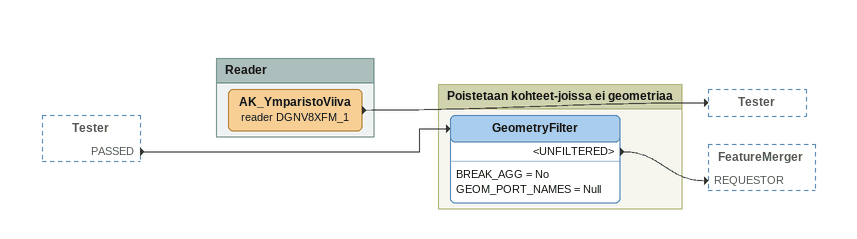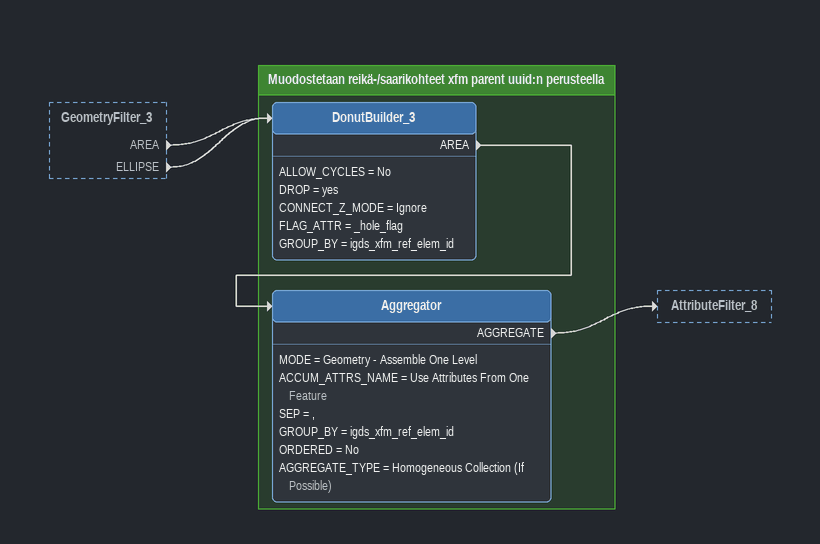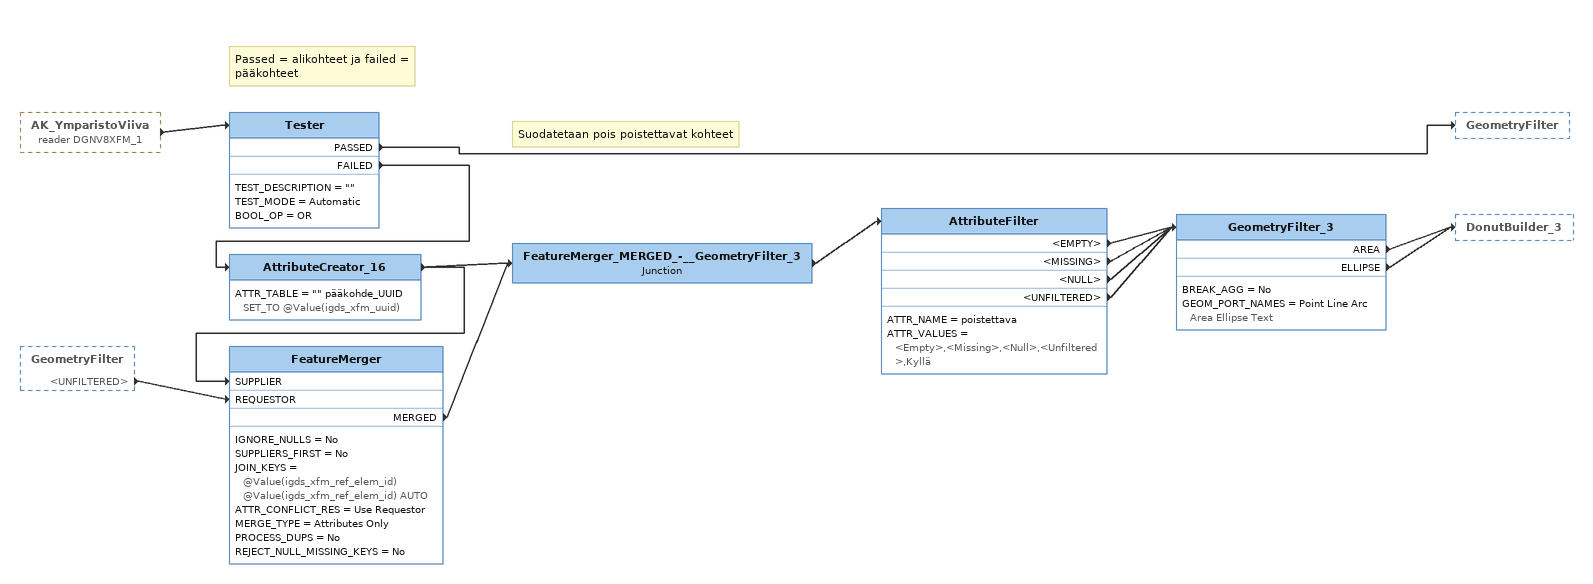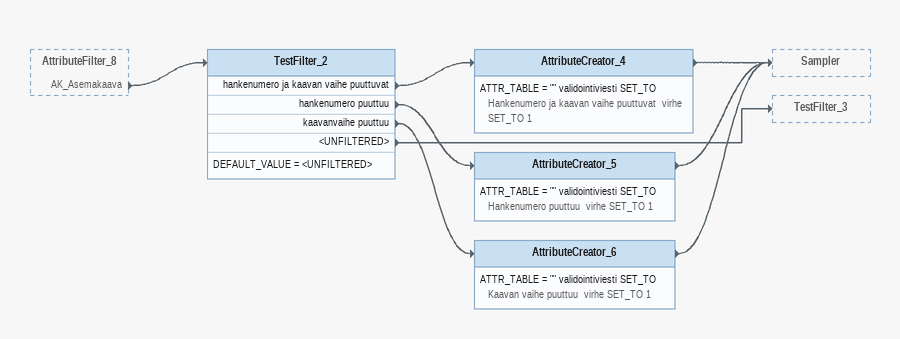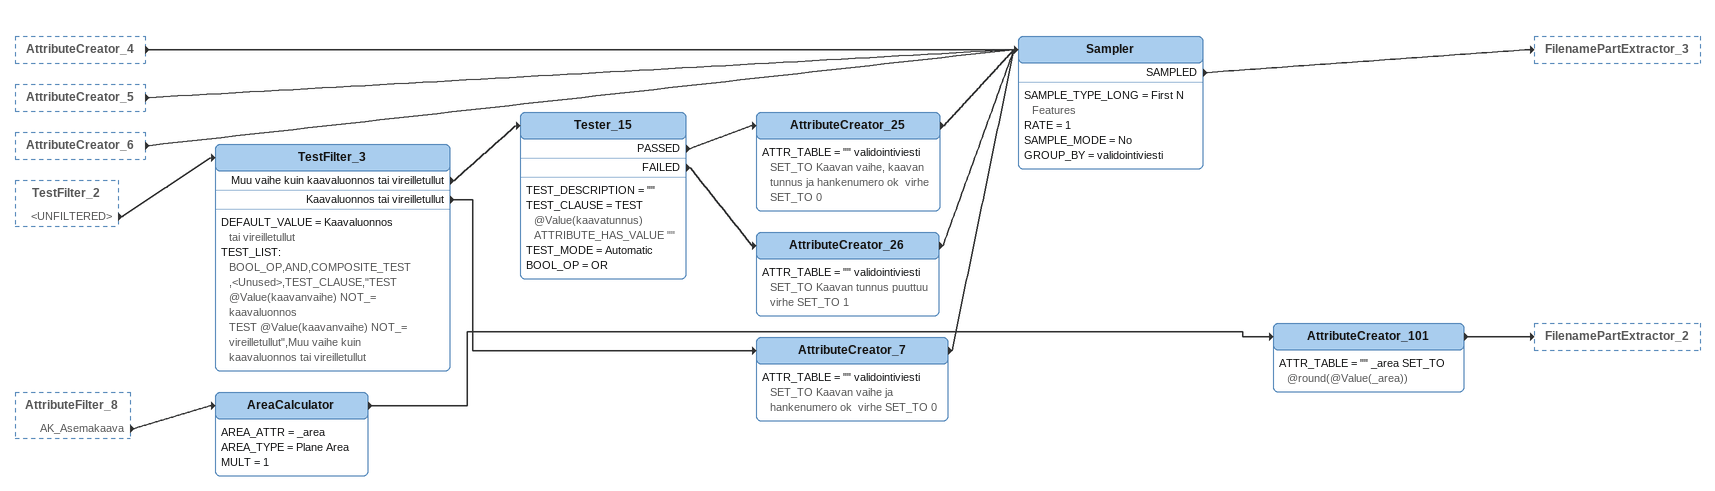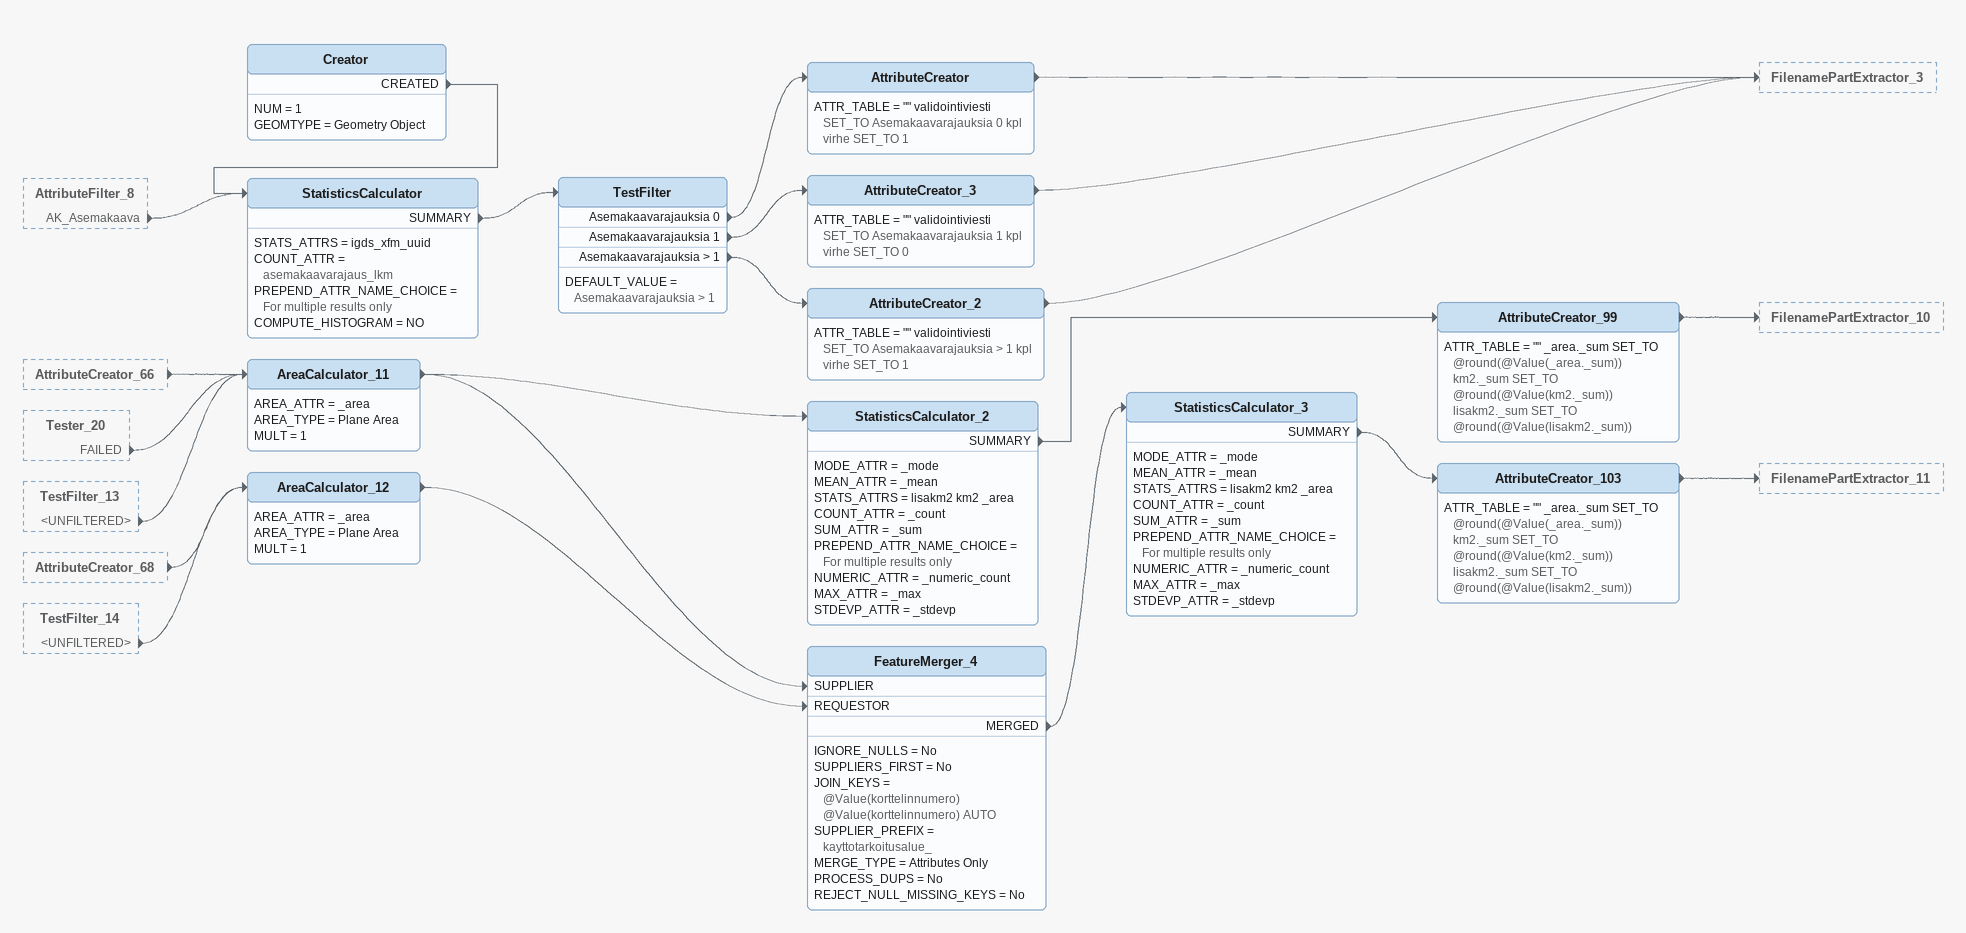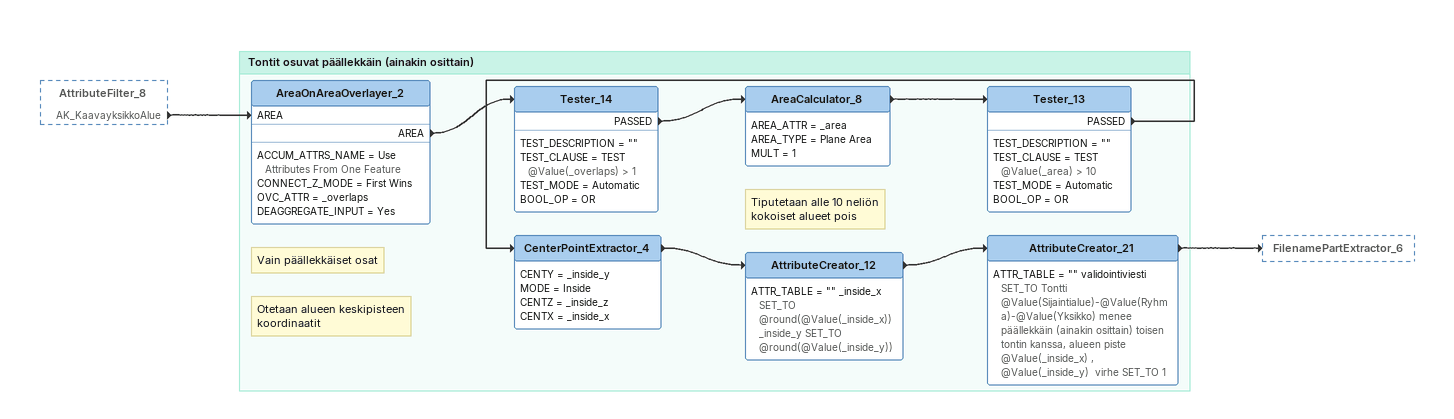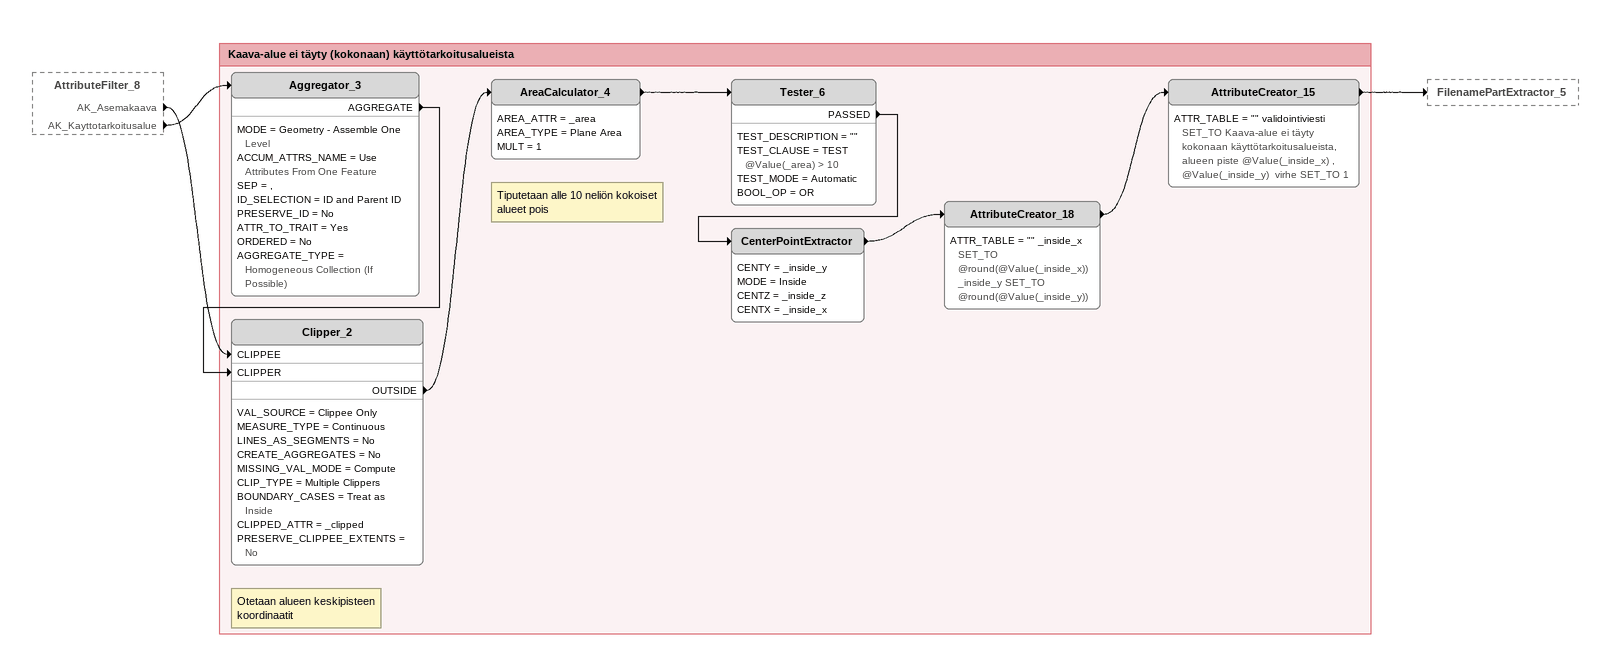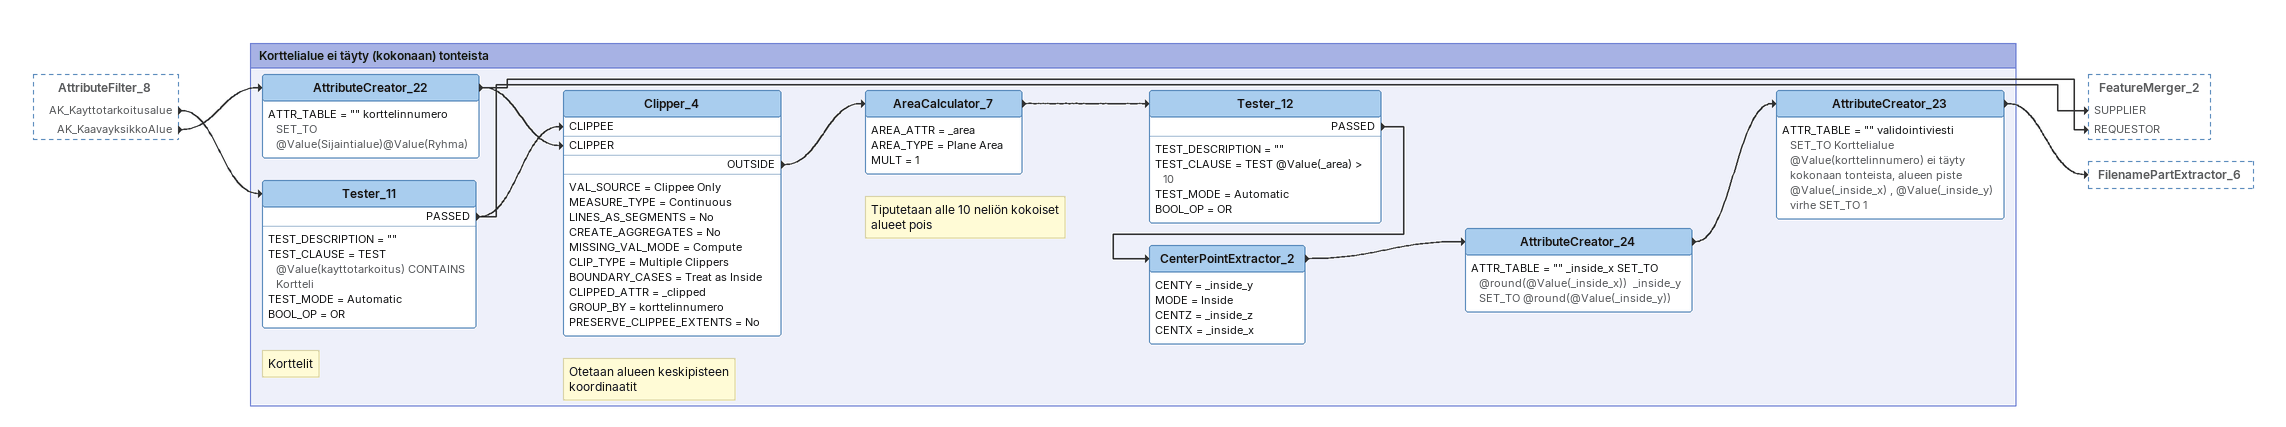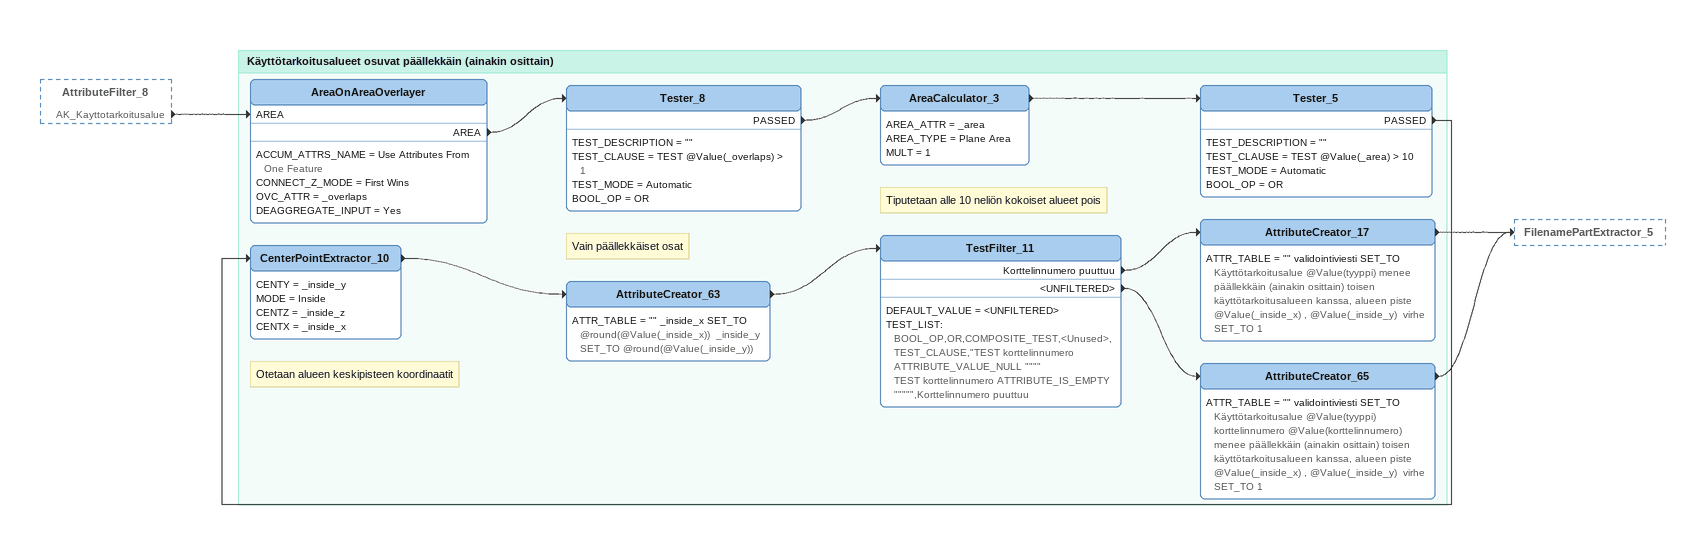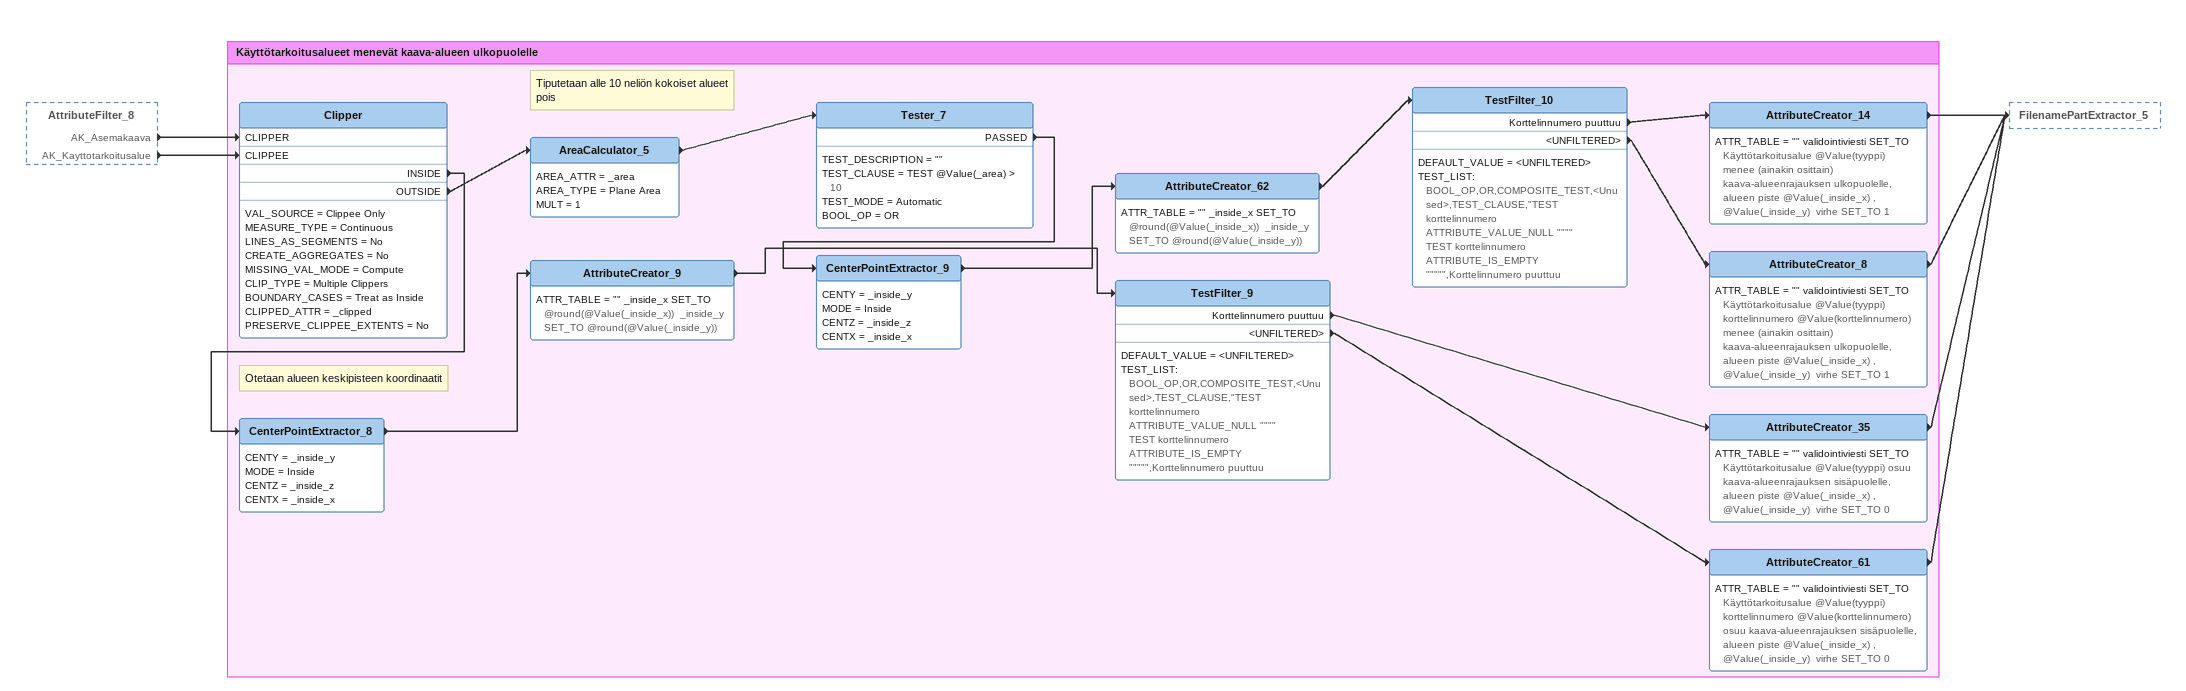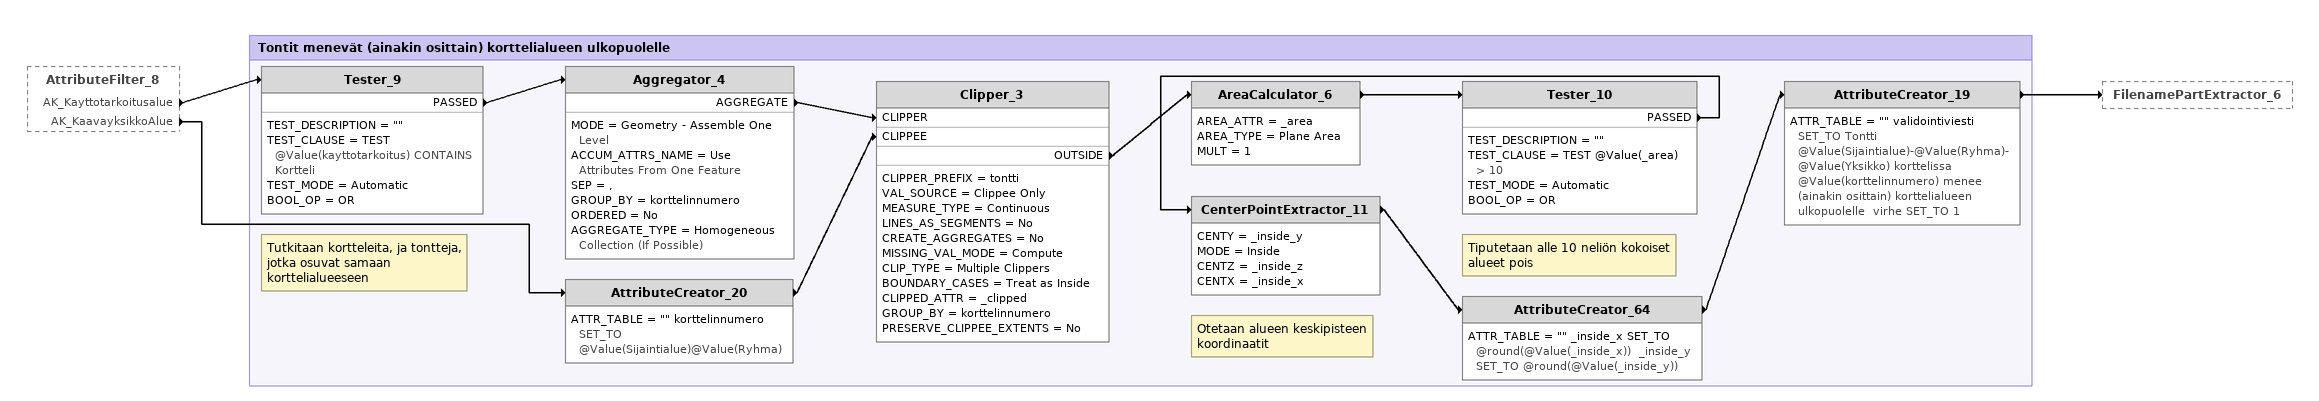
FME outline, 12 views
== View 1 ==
Tester [outside]
    PASSED -> GeometryFilter

Bookmark: Reader
AK_YmparistoViiva (reader DGNV8XFM_1)
    -> Tester

Bookmark: Poistetaan kohteet-joissa ei geometriaa
GeometryFilter
    BREAK_AGG = No
    GEOM_PORT_NAMES = Null
    <UNFILTERED> -> FeatureMerger [REQUESTOR]

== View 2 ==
GeometryFilter_3 [outside]
    AREA -> DonutBuilder_3
    ELLIPSE -> DonutBuilder_3

Bookmark: Muodostetaan reikä-/saarikohteet xfm parent uuid:n perusteella
DonutBuilder_3
    ALLOW_CYCLES = No
    DROP = yes
    CONNECT_Z_MODE = Ignore
    FLAG_ATTR = _hole_flag
    GROUP_BY = igds_xfm_ref_elem_id
    AREA -> Aggregator
Aggregator
    MODE = Geometry - Assemble One Level
    ACCUM_ATTRS_NAME = Use Attributes From One Feature
    SEP = ,
    GROUP_BY = igds_xfm_ref_elem_id
    ORDERED = No
    AGGREGATE_TYPE = Homogeneous Collection (If Possible)
    AGGREGATE -> AttributeFilter_8

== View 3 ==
AK_YmparistoViiva (reader DGNV8XFM_1) [outside]
    -> Tester
GeometryFilter [outside]
    <UNFILTERED> -> FeatureMerger [REQUESTOR]
Note: Passed = alikohteet ja failed = pääkohteet
Tester
    TEST_DESCRIPTION = ""
    TEST_MODE = Automatic
    BOOL_OP = OR
    PASSED -> GeometryFilter
    FAILED -> AttributeCreator_16
AttributeCreator_16
    ATTR_TABLE = "" pääkohde_UUID SET_TO @Value(igds_xfm_uuid)
    -> FeatureMerger_MERGED_-__GeometryFilter_3
    -> FeatureMerger [SUPPLIER]
FeatureMerger
    IGNORE_NULLS = No
    SUPPLIERS_FIRST = No
    JOIN_KEYS = @Value(igds_xfm_ref_elem_id) @Value(igds_xfm_ref_elem_id) AUTO
    ATTR_CONFLICT_RES = Use Requestor
    MERGE_TYPE = Attributes Only
    PROCESS_DUPS = No
    REJECT_NULL_MISSING_KEYS = No
    MERGED -> FeatureMerger_MERGED_-__GeometryFilter_3
FeatureMerger_MERGED_-__GeometryFilter_3: Junction
    -> AttributeFilter
Note: Suodatetaan pois poistettavat kohteet
AttributeFilter
    ATTR_NAME = poistettava
    ATTR_VALUES = <Empty>,<Missing>,<Null>,<Unfiltered>,Kyllä
    <EMPTY> -> GeometryFilter_3
    <MISSING> -> GeometryFilter_3
    <NULL> -> GeometryFilter_3
    <UNFILTERED> -> GeometryFilter_3
GeometryFilter_3
    BREAK_AGG = No
    GEOM_PORT_NAMES = Point Line Arc Area Ellipse Text
    AREA -> DonutBuilder_3
    ELLIPSE -> DonutBuilder_3

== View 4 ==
AttributeFilter_8 [outside]
    AK_Asemakaava -> TestFilter_2
TestFilter_2
    DEFAULT_VALUE = <UNFILTERED>
    hankenumero ja kaavan vaihe puuttuvat -> AttributeCreator_4
    hankenumero puuttuu -> AttributeCreator_5
    kaavanvaihe puuttuu -> AttributeCreator_6
    <UNFILTERED> -> TestFilter_3
AttributeCreator_4
    ATTR_TABLE = "" validointiviesti SET_TO Hankenumero ja kaavan vaihe puuttuvat  virhe SET_TO 1
    -> Sampler
AttributeCreator_5
    ATTR_TABLE = "" validointiviesti SET_TO Hankenumero puuttuu  virhe SET_TO 1
    -> Sampler
AttributeCreator_6
    ATTR_TABLE = "" validointiviesti SET_TO Kaavan vaihe puuttuu  virhe SET_TO 1
    -> Sampler

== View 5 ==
AttributeCreator_4 [outside]
    -> Sampler
AttributeCreator_5 [outside]
    -> Sampler
AttributeCreator_6 [outside]
    -> Sampler
TestFilter_2 [outside]
    <UNFILTERED> -> TestFilter_3
AttributeFilter_8 [outside]
    AK_Asemakaava -> AreaCalculator
TestFilter_3
    DEFAULT_VALUE = Kaavaluonnos tai vireilletullut
    TEST_LIST:
      BOOL_OP,AND,COMPOSITE_TEST,<Unused>,TEST_CLAUSE,"TEST @Value(kaavanvaihe) NOT_= kaavaluonnos
      TEST @Value(kaavanvaihe) NOT_= vireilletullut",Muu vaihe kuin kaavaluonnos tai vireilletullut
    Muu vaihe kuin kaavaluonnos tai vireilletullut -> Tester_15
    Kaavaluonnos tai vireilletullut -> AttributeCreator_7
Tester_15
    TEST_DESCRIPTION = ""
    TEST_CLAUSE = TEST @Value(kaavatunnus) ATTRIBUTE_HAS_VALUE ""
    TEST_MODE = Automatic
    BOOL_OP = OR
    PASSED -> AttributeCreator_25
    FAILED -> AttributeCreator_26
AttributeCreator_25
    ATTR_TABLE = "" validointiviesti SET_TO Kaavan vaihe, kaavan tunnus ja hankenumero ok  virhe SET_TO 0
    -> Sampler
AttributeCreator_26
    ATTR_TABLE = "" validointiviesti SET_TO Kaavan tunnus puuttuu  virhe SET_TO 1
    -> Sampler
AttributeCreator_7
    ATTR_TABLE = "" validointiviesti SET_TO Kaavan vaihe ja hankenumero ok  virhe SET_TO 0
    -> Sampler
Sampler
    SAMPLE_TYPE_LONG = First N Features
    RATE = 1
    SAMPLE_MODE = No
    GROUP_BY = validointiviesti
    SAMPLED -> FilenamePartExtractor_3
AreaCalculator
    AREA_ATTR = _area
    AREA_TYPE = Plane Area
    MULT = 1
    -> AttributeCreator_101
AttributeCreator_101
    ATTR_TABLE = "" _area SET_TO @round(@Value(_area))
    -> FilenamePartExtractor_2

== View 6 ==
AttributeFilter_8 [outside]
    AK_Asemakaava -> StatisticsCalculator
AttributeCreator_66 [outside]
    -> AreaCalculator_11
Tester_20 [outside]
    FAILED -> AreaCalculator_11
TestFilter_13 [outside]
    <UNFILTERED> -> AreaCalculator_11
AttributeCreator_68 [outside]
    -> AreaCalculator_12
TestFilter_14 [outside]
    <UNFILTERED> -> AreaCalculator_12
AreaCalculator_11
    AREA_ATTR = _area
    AREA_TYPE = Plane Area
    MULT = 1
    -> FeatureMerger_4 [SUPPLIER]
    -> StatisticsCalculator_2
StatisticsCalculator_2
    MODE_ATTR = _mode
    MEAN_ATTR = _mean
    STATS_ATTRS = lisakm2 km2 _area
    COUNT_ATTR = _count
    SUM_ATTR = _sum
    PREPEND_ATTR_NAME_CHOICE = For multiple results only
    NUMERIC_ATTR = _numeric_count
    MAX_ATTR = _max
    STDEVP_ATTR = _stdevp
    SUMMARY -> AttributeCreator_99
AttributeCreator_99
    ATTR_TABLE = "" _area._sum SET_TO @round(@Value(_area._sum))  km2._sum SET_TO @round(@Value(km2._sum))  lisakm2._sum SET_TO @round(@Value(lisakm2._sum))
    -> FilenamePartExtractor_10
AreaCalculator_12
    AREA_ATTR = _area
    AREA_TYPE = Plane Area
    MULT = 1
    -> FeatureMerger_4 [REQUESTOR]
FeatureMerger_4
    IGNORE_NULLS = No
    SUPPLIERS_FIRST = No
    JOIN_KEYS = @Value(korttelinnumero) @Value(korttelinnumero) AUTO
    SUPPLIER_PREFIX = kayttotarkoitusalue_
    MERGE_TYPE = Attributes Only
    PROCESS_DUPS = No
    REJECT_NULL_MISSING_KEYS = No
    MERGED -> StatisticsCalculator_3
StatisticsCalculator_3
    MODE_ATTR = _mode
    MEAN_ATTR = _mean
    STATS_ATTRS = lisakm2 km2 _area
    COUNT_ATTR = _count
    SUM_ATTR = _sum
    PREPEND_ATTR_NAME_CHOICE = For multiple results only
    NUMERIC_ATTR = _numeric_count
    MAX_ATTR = _max
    STDEVP_ATTR = _stdevp
    SUMMARY -> AttributeCreator_103
AttributeCreator_103
    ATTR_TABLE = "" _area._sum SET_TO @round(@Value(_area._sum))  km2._sum SET_TO @round(@Value(km2._sum))  lisakm2._sum SET_TO @round(@Value(lisakm2._sum))
    -> FilenamePartExtractor_11
Creator
    NUM = 1
    GEOMTYPE = Geometry Object
    CREATED -> StatisticsCalculator
StatisticsCalculator
    STATS_ATTRS = igds_xfm_uuid
    COUNT_ATTR = asemakaavarajaus_lkm
    PREPEND_ATTR_NAME_CHOICE = For multiple results only
    COMPUTE_HISTOGRAM = NO
    SUMMARY -> TestFilter
TestFilter
    DEFAULT_VALUE = Asemakaavarajauksia > 1
    Asemakaavarajauksia 0 -> AttributeCreator
    Asemakaavarajauksia 1 -> AttributeCreator_3
    Asemakaavarajauksia > 1 -> AttributeCreator_2
AttributeCreator
    ATTR_TABLE = "" validointiviesti SET_TO Asemakaavarajauksia 0 kpl  virhe SET_TO 1
    -> FilenamePartExtractor_3
AttributeCreator_3
    ATTR_TABLE = "" validointiviesti SET_TO Asemakaavarajauksia 1 kpl  virhe SET_TO 0
    -> FilenamePartExtractor_3
AttributeCreator_2
    ATTR_TABLE = "" validointiviesti SET_TO Asemakaavarajauksia > 1 kpl  virhe SET_TO 1
    -> FilenamePartExtractor_3

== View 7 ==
AttributeFilter_8 [outside]
    AK_KaavayksikkoAlue -> AreaOnAreaOverlayer_2 [AREA]

Bookmark: Tontit osuvat päällekkäin (ainakin osittain)
AreaOnAreaOverlayer_2
    ACCUM_ATTRS_NAME = Use Attributes From One Feature
    CONNECT_Z_MODE = First Wins
    OVC_ATTR = _overlaps
    DEAGGREGATE_INPUT = Yes
    AREA -> Tester_14
Note: Vain päällekkäiset osat
Tester_14
    TEST_DESCRIPTION = ""
    TEST_CLAUSE = TEST @Value(_overlaps) > 1
    TEST_MODE = Automatic
    BOOL_OP = OR
    PASSED -> AreaCalculator_8
AreaCalculator_8
    AREA_ATTR = _area
    AREA_TYPE = Plane Area
    MULT = 1
    -> Tester_13
Note: Tiputetaan alle 10 neliön kokoiset alueet pois
Tester_13
    TEST_DESCRIPTION = ""
    TEST_CLAUSE = TEST @Value(_area) > 10
    TEST_MODE = Automatic
    BOOL_OP = OR
    PASSED -> CenterPointExtractor_4
Note: Otetaan alueen keskipisteen koordinaatit
CenterPointExtractor_4
    CENTY = _inside_y
    MODE = Inside
    CENTZ = _inside_z
    CENTX = _inside_x
    -> AttributeCreator_12
AttributeCreator_12
    ATTR_TABLE = "" _inside_x SET_TO @round(@Value(_inside_x))  _inside_y SET_TO @round(@Value(_inside_y))
    -> AttributeCreator_21
AttributeCreator_21
    ATTR_TABLE = "" validointiviesti SET_TO Tontti @Value(Sijaintialue)-@Value(Ryhma)-@Value(Yksikko) menee päällekkäin (ainakin osittain) toisen tontin kanssa, alueen piste @Value(_inside_x) , @Value(_inside_y)  virhe SET_TO 1
    -> FilenamePartExtractor_6

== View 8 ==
AttributeFilter_8 [outside]
    AK_Asemakaava -> Clipper_2 [CLIPPEE]
    AK_Kayttotarkoitusalue -> Aggregator_3

Bookmark: Kaava-alue ei täyty (kokonaan) käyttötarkoitusalueista
Aggregator_3
    MODE = Geometry - Assemble One Level
    ACCUM_ATTRS_NAME = Use Attributes From One Feature
    SEP = ,
    ID_SELECTION = ID and Parent ID
    PRESERVE_ID = No
    ATTR_TO_TRAIT = Yes
    ORDERED = No
    AGGREGATE_TYPE = Homogeneous Collection (If Possible)
    AGGREGATE -> Clipper_2 [CLIPPER]
Clipper_2
    VAL_SOURCE = Clippee Only
    MEASURE_TYPE = Continuous
    LINES_AS_SEGMENTS = No
    CREATE_AGGREGATES = No
    MISSING_VAL_MODE = Compute
    CLIP_TYPE = Multiple Clippers
    BOUNDARY_CASES = Treat as Inside
    CLIPPED_ATTR = _clipped
    PRESERVE_CLIPPEE_EXTENTS = No
    OUTSIDE -> AreaCalculator_4
AreaCalculator_4
    AREA_ATTR = _area
    AREA_TYPE = Plane Area
    MULT = 1
    -> Tester_6
Note: Tiputetaan alle 10 neliön kokoiset alueet pois
Tester_6
    TEST_DESCRIPTION = ""
    TEST_CLAUSE = TEST @Value(_area) > 10
    TEST_MODE = Automatic
    BOOL_OP = OR
    PASSED -> CenterPointExtractor
Note: Otetaan alueen keskipisteen koordinaatit
CenterPointExtractor
    CENTY = _inside_y
    MODE = Inside
    CENTZ = _inside_z
    CENTX = _inside_x
    -> AttributeCreator_18
AttributeCreator_18
    ATTR_TABLE = "" _inside_x SET_TO @round(@Value(_inside_x))  _inside_y SET_TO @round(@Value(_inside_y))
    -> AttributeCreator_15
AttributeCreator_15
    ATTR_TABLE = "" validointiviesti SET_TO Kaava-alue ei täyty kokonaan käyttötarkoitusalueista, alueen piste @Value(_inside_x) , @Value(_inside_y)  virhe SET_TO 1
    -> FilenamePartExtractor_5

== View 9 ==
AttributeFilter_8 [outside]
    AK_Kayttotarkoitusalue -> Tester_11
    AK_KaavayksikkoAlue -> AttributeCreator_22

Bookmark: Korttelialue ei täyty (kokonaan) tonteista
AttributeCreator_22
    ATTR_TABLE = "" korttelinnumero SET_TO @Value(Sijaintialue)@Value(Ryhma)
    -> Clipper_4 [CLIPPER]
    -> FeatureMerger_2 [REQUESTOR]
Note: Korttelit
Tester_11
    TEST_DESCRIPTION = ""
    TEST_CLAUSE = TEST @Value(kayttotarkoitus) CONTAINS Kortteli
    TEST_MODE = Automatic
    BOOL_OP = OR
    PASSED -> Clipper_4 [CLIPPEE]
    PASSED -> FeatureMerger_2 [SUPPLIER]
Clipper_4
    VAL_SOURCE = Clippee Only
    MEASURE_TYPE = Continuous
    LINES_AS_SEGMENTS = No
    CREATE_AGGREGATES = No
    MISSING_VAL_MODE = Compute
    CLIP_TYPE = Multiple Clippers
    BOUNDARY_CASES = Treat as Inside
    CLIPPED_ATTR = _clipped
    GROUP_BY = korttelinnumero
    PRESERVE_CLIPPEE_EXTENTS = No
    OUTSIDE -> AreaCalculator_7
AreaCalculator_7
    AREA_ATTR = _area
    AREA_TYPE = Plane Area
    MULT = 1
    -> Tester_12
Note: Tiputetaan alle 10 neliön kokoiset alueet pois
Tester_12
    TEST_DESCRIPTION = ""
    TEST_CLAUSE = TEST @Value(_area) > 10
    TEST_MODE = Automatic
    BOOL_OP = OR
    PASSED -> CenterPointExtractor_2
Note: Otetaan alueen keskipisteen koordinaatit
CenterPointExtractor_2
    CENTY = _inside_y
    MODE = Inside
    CENTZ = _inside_z
    CENTX = _inside_x
    -> AttributeCreator_24
AttributeCreator_24
    ATTR_TABLE = "" _inside_x SET_TO @round(@Value(_inside_x))  _inside_y SET_TO @round(@Value(_inside_y))
    -> AttributeCreator_23
AttributeCreator_23
    ATTR_TABLE = "" validointiviesti SET_TO Korttelialue @Value(korttelinnumero) ei täyty kokonaan tonteista, alueen piste @Value(_inside_x) , @Value(_inside_y)  virhe SET_TO 1
    -> FilenamePartExtractor_6

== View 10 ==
AttributeFilter_8 [outside]
    AK_Kayttotarkoitusalue -> AreaOnAreaOverlayer [AREA]

Bookmark: Käyttötarkoitusalueet osuvat päällekkäin (ainakin osittain)
AreaOnAreaOverlayer
    ACCUM_ATTRS_NAME = Use Attributes From One Feature
    CONNECT_Z_MODE = First Wins
    OVC_ATTR = _overlaps
    DEAGGREGATE_INPUT = Yes
    AREA -> Tester_8
Note: Vain päällekkäiset osat
Tester_8
    TEST_DESCRIPTION = ""
    TEST_CLAUSE = TEST @Value(_overlaps) > 1
    TEST_MODE = Automatic
    BOOL_OP = OR
    PASSED -> AreaCalculator_3
AreaCalculator_3
    AREA_ATTR = _area
    AREA_TYPE = Plane Area
    MULT = 1
    -> Tester_5
Note: Tiputetaan alle 10 neliön kokoiset alueet pois
Tester_5
    TEST_DESCRIPTION = ""
    TEST_CLAUSE = TEST @Value(_area) > 10
    TEST_MODE = Automatic
    BOOL_OP = OR
    PASSED -> CenterPointExtractor_10
Note: Otetaan alueen keskipisteen koordinaatit
CenterPointExtractor_10
    CENTY = _inside_y
    MODE = Inside
    CENTZ = _inside_z
    CENTX = _inside_x
    -> AttributeCreator_63
AttributeCreator_63
    ATTR_TABLE = "" _inside_x SET_TO @round(@Value(_inside_x))  _inside_y SET_TO @round(@Value(_inside_y))
    -> TestFilter_11
TestFilter_11
    DEFAULT_VALUE = <UNFILTERED>
    TEST_LIST:
      BOOL_OP,OR,COMPOSITE_TEST,<Unused>,TEST_CLAUSE,"TEST korttelinnumero ATTRIBUTE_VALUE_NULL """"
      TEST korttelinnumero ATTRIBUTE_IS_EMPTY """"",Korttelinnumero puuttuu
    Korttelinnumero puuttuu -> AttributeCreator_17
    <UNFILTERED> -> AttributeCreator_65
AttributeCreator_17
    ATTR_TABLE = "" validointiviesti SET_TO Käyttötarkoitusalue @Value(tyyppi) menee päällekkäin (ainakin osittain) toisen käyttötarkoitusalueen kanssa, alueen piste @Value(_inside_x) , @Value(_inside_y)  virhe SET_TO 1
    -> FilenamePartExtractor_5
AttributeCreator_65
    ATTR_TABLE = "" validointiviesti SET_TO Käyttötarkoitusalue @Value(tyyppi) korttelinnumero @Value(korttelinnumero) menee päällekkäin (ainakin osittain) toisen käyttötarkoitusalueen kanssa, alueen piste @Value(_inside_x) , @Value(_inside_y)  virhe SET_TO 1
    -> FilenamePartExtractor_5

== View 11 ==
AttributeFilter_8 [outside]
    AK_Asemakaava -> Clipper [CLIPPER]
    AK_Kayttotarkoitusalue -> Clipper [CLIPPEE]

Bookmark: Käyttötarkoitusalueet menevät kaava-alueen ulkopuolelle
Clipper
    VAL_SOURCE = Clippee Only
    MEASURE_TYPE = Continuous
    LINES_AS_SEGMENTS = No
    CREATE_AGGREGATES = No
    MISSING_VAL_MODE = Compute
    CLIP_TYPE = Multiple Clippers
    BOUNDARY_CASES = Treat as Inside
    CLIPPED_ATTR = _clipped
    PRESERVE_CLIPPEE_EXTENTS = No
    INSIDE -> CenterPointExtractor_8
    OUTSIDE -> AreaCalculator_5
AreaCalculator_5
    AREA_ATTR = _area
    AREA_TYPE = Plane Area
    MULT = 1
    -> Tester_7
Note: Tiputetaan alle 10 neliön kokoiset alueet pois
Tester_7
    TEST_DESCRIPTION = ""
    TEST_CLAUSE = TEST @Value(_area) > 10
    TEST_MODE = Automatic
    BOOL_OP = OR
    PASSED -> CenterPointExtractor_9
CenterPointExtractor_9
    CENTY = _inside_y
    MODE = Inside
    CENTZ = _inside_z
    CENTX = _inside_x
    -> AttributeCreator_62
AttributeCreator_62
    ATTR_TABLE = "" _inside_x SET_TO @round(@Value(_inside_x))  _inside_y SET_TO @round(@Value(_inside_y))
    -> TestFilter_10
TestFilter_10
    DEFAULT_VALUE = <UNFILTERED>
    TEST_LIST:
      BOOL_OP,OR,COMPOSITE_TEST,<Unused>,TEST_CLAUSE,"TEST korttelinnumero ATTRIBUTE_VALUE_NULL """"
      TEST korttelinnumero ATTRIBUTE_IS_EMPTY """"",Korttelinnumero puuttuu
    Korttelinnumero puuttuu -> AttributeCreator_14
    <UNFILTERED> -> AttributeCreator_8
AttributeCreator_14
    ATTR_TABLE = "" validointiviesti SET_TO Käyttötarkoitusalue @Value(tyyppi) menee (ainakin osittain) kaava-alueenrajauksen ulkopuolelle, alueen piste @Value(_inside_x) , @Value(_inside_y)  virhe SET_TO 1
    -> FilenamePartExtractor_5
AttributeCreator_8
    ATTR_TABLE = "" validointiviesti SET_TO Käyttötarkoitusalue @Value(tyyppi) korttelinnumero @Value(korttelinnumero) menee (ainakin osittain) kaava-alueenrajauksen ulkopuolelle, alueen piste @Value(_inside_x) , @Value(_inside_y)  virhe SET_TO 1
    -> FilenamePartExtractor_5
Note: Otetaan alueen keskipisteen koordinaatit
CenterPointExtractor_8
    CENTY = _inside_y
    MODE = Inside
    CENTZ = _inside_z
    CENTX = _inside_x
    -> AttributeCreator_9
AttributeCreator_9
    ATTR_TABLE = "" _inside_x SET_TO @round(@Value(_inside_x))  _inside_y SET_TO @round(@Value(_inside_y))
    -> TestFilter_9
TestFilter_9
    DEFAULT_VALUE = <UNFILTERED>
    TEST_LIST:
      BOOL_OP,OR,COMPOSITE_TEST,<Unused>,TEST_CLAUSE,"TEST korttelinnumero ATTRIBUTE_VALUE_NULL """"
      TEST korttelinnumero ATTRIBUTE_IS_EMPTY """"",Korttelinnumero puuttuu
    Korttelinnumero puuttuu -> AttributeCreator_35
    <UNFILTERED> -> AttributeCreator_61
AttributeCreator_35
    ATTR_TABLE = "" validointiviesti SET_TO Käyttötarkoitusalue @Value(tyyppi) osuu kaava-alueenrajauksen sisäpuolelle, alueen piste @Value(_inside_x) , @Value(_inside_y)  virhe SET_TO 0
    -> FilenamePartExtractor_5
AttributeCreator_61
    ATTR_TABLE = "" validointiviesti SET_TO Käyttötarkoitusalue @Value(tyyppi) korttelinnumero @Value(korttelinnumero) osuu kaava-alueenrajauksen sisäpuolelle, alueen piste @Value(_inside_x) , @Value(_inside_y)  virhe SET_TO 0
    -> FilenamePartExtractor_5

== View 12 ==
AttributeFilter_8 [outside]
    AK_Kayttotarkoitusalue -> Tester_9
    AK_KaavayksikkoAlue -> AttributeCreator_20

Bookmark: Tontit menevät (ainakin osittain) korttelialueen ulkopuolelle
Tester_9
    TEST_DESCRIPTION = ""
    TEST_CLAUSE = TEST @Value(kayttotarkoitus) CONTAINS Kortteli
    TEST_MODE = Automatic
    BOOL_OP = OR
    PASSED -> Aggregator_4
Aggregator_4
    MODE = Geometry - Assemble One Level
    ACCUM_ATTRS_NAME = Use Attributes From One Feature
    SEP = ,
    GROUP_BY = korttelinnumero
    ORDERED = No
    AGGREGATE_TYPE = Homogeneous Collection (If Possible)
    AGGREGATE -> Clipper_3 [CLIPPER]
AttributeCreator_20
    ATTR_TABLE = "" korttelinnumero SET_TO @Value(Sijaintialue)@Value(Ryhma)
    -> Clipper_3 [CLIPPEE]
Note: Tutkitaan kortteleita, ja tontteja, jotka osuvat samaan korttelialueeseen
Clipper_3
    CLIPPER_PREFIX = tontti
    VAL_SOURCE = Clippee Only
    MEASURE_TYPE = Continuous
    LINES_AS_SEGMENTS = No
    CREATE_AGGREGATES = No
    MISSING_VAL_MODE = Compute
    CLIP_TYPE = Multiple Clippers
    BOUNDARY_CASES = Treat as Inside
    CLIPPED_ATTR = _clipped
    GROUP_BY = korttelinnumero
    PRESERVE_CLIPPEE_EXTENTS = No
    OUTSIDE -> AreaCalculator_6
AreaCalculator_6
    AREA_ATTR = _area
    AREA_TYPE = Plane Area
    MULT = 1
    -> Tester_10
Note: Tiputetaan alle 10 neliön kokoiset alueet pois
Tester_10
    TEST_DESCRIPTION = ""
    TEST_CLAUSE = TEST @Value(_area) > 10
    TEST_MODE = Automatic
    BOOL_OP = OR
    PASSED -> CenterPointExtractor_11
Note: Otetaan alueen keskipisteen koordinaatit
CenterPointExtractor_11
    CENTY = _inside_y
    MODE = Inside
    CENTZ = _inside_z
    CENTX = _inside_x
    -> AttributeCreator_64
AttributeCreator_64
    ATTR_TABLE = "" _inside_x SET_TO @round(@Value(_inside_x))  _inside_y SET_TO @round(@Value(_inside_y))
    -> AttributeCreator_19
AttributeCreator_19
    ATTR_TABLE = "" validointiviesti SET_TO Tontti @Value(Sijaintialue)-@Value(Ryhma)-@Value(Yksikko) korttelissa @Value(korttelinnumero) menee (ainakin osittain) korttelialueen ulkopuolelle  virhe SET_TO 1
    -> FilenamePartExtractor_6
